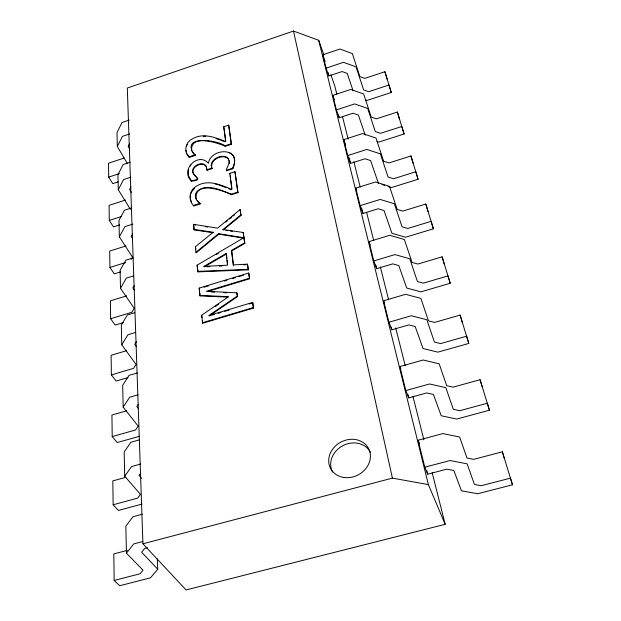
<?xml version="1.0" encoding="UTF-8"?>
<svg xmlns="http://www.w3.org/2000/svg" width="621" height="621" viewBox="0 0 621 621"><rect width="100%" height="100%" fill="white"/><g stroke="black" fill="none" stroke-linecap="round" stroke-linejoin="round"><path stroke-width="0.93" d="M190.305 198.231L190.321 195.964M229.017 160.536C230.127 164.309 225.943 167.507 226.448 170.806L232.836 168.741C235.204 163.618 235.964 154.877 229.265 152.735M229.25 163.424C230.399 149.979 206.514 157.734 212.056 168.664L207.096 170.27L206.684 168.345M188.365 169.688L188.512 175.797L191.602 181.146C206.576 179.648 187.946 176.054 194.249 168.004C196.857 164.658 203.183 162.314 206.188 166.397M208.695 163.199L208.439 162.686C212.266 146.936 242.912 147.651 232.58 168.221L232.836 168.741M190.771 193.822L191.656 191.804L194.691 188.186M186.463 146.339L187.317 144.476M127.499 163.719L117.315 146.471L122.415 136.364L129.634 133.942M129.455 143.808L128.174 146.3L129.603 148.761M130.387 209.362L118.285 189.715L123.618 179.562L130.752 177.226M130.946 186.968L129.603 189.483L131.582 192.751M131.109 259.508L132.475 257.117L119.341 236.811L124.922 226.634L132.894 224.096M132.568 233.985L131.163 236.5L132.708 238.93M126.707 295.844L110.383 300.859L110.623 318.736L131.807 312.301L134.198 308.327L120.497 288.291L126.35 278.146L133.422 275.957M134.346 285.388L132.871 287.888L134.478 290.294M126.591 350.686L111.12 355.282L111.384 374.882L133.577 368.354L136.092 364.426L121.763 344.81L127.918 334.75L135.339 332.522M136.465 341.542L134.741 344.298L136.418 346.65M126.599 410.815L111.927 415.03L112.222 436.602L135.525 429.996L138.172 426.138L123.168 407.135L129.657 397.23L138.041 394.801M138.165 404.465L136.799 406.499L138.561 408.781M125.799 477.332L112.82 480.902L113.146 504.772L137.676 498.112L140.47 494.363L124.712 476.222L131.574 466.557L140.594 464.058M140.532 473.443L139.088 475.43L141.541 478.333M127.429 550.338L113.806 553.916L114.171 580.464L140.067 573.773L143.024 570.179L126.443 553.218L133.725 543.926L142.884 541.504M189.972 166.195L190.934 165.039M157.299 558.784L157.757 569.209L150.499 577.825L119.69 585.743L114.171 580.464M240.094 209.556L240.816 214.897L222.962 229.506L223.226 230.018L241.08 215.409L240.094 209.556L217.567 228.14L193.403 224.321L194.148 229.91L213.414 232.766L213.143 232.262L193.868 229.405M225.834 222.054L227.286 220.859M229.46 219.058L231.641 217.265M233.092 216.061L234.544 214.866M243.23 238.099L218.794 234.164L196.22 252.794L195.933 252.289L218.522 233.651L243.906 237.742L244.169 238.254M195.933 252.289L195.429 246.716L213.143 232.262M249.65 278.767L249.378 278.255L206.482 291.28L236.873 292.825L237.276 296.077L208.827 315.53L252.646 302.419L253.609 308.055L202.617 323.269L201.639 315.266L228.582 296.675L199.838 295.402L199.178 288.105L248.672 273.03L248.943 273.543L249.65 278.767L207.686 291.497M215.402 306.464L218.569 304.282M209.122 316.027L237.556 296.582L236.873 292.825M222.962 229.506L243.199 232.487L244.596 242.865L231.478 250.434L233.248 264.888L247.476 264.15L248.439 269.856L197.959 271.882L197.098 265.167L243.898 237.688M216.597 254.385L218.274 253.407M203.944 266.378L226.137 253.515L226.417 254.028L204.231 266.883L203.944 266.378L227.511 265.183L226.137 253.515M233.248 264.888L233.519 265.4L231.749 250.946L244.86 243.385L243.199 232.487M323.828 54.811L318.713 40.303L293.477 31.05L127.313 88.042L142.923 543.794L186.083 589.95L445.172 524.31L432.162 472.651M129.152 120.132L122.034 122.531L117.004 132.622L117.315 146.471M353.062 90.736L347.224 73.394L342.039 71.547L328.843 75.941L326.079 68.155L322.78 54.819L339.935 49.028L352.355 53.577L359.854 76.593L364.837 78.378L384.911 71.733L391.269 92.498L367.027 100.423L365.295 99.826M326.079 68.155L343.498 62.325L356.074 66.866L363.603 89.921L368.641 91.698L389.01 85.007L391.269 92.498M124.153 158.044L108.52 163.222L108.706 177.109L112.743 183.637L118.075 181.891M192.564 152.432L195.53 155.359L189.343 157.392C183.723 152.153 185.066 142.613 191.905 139.182C202.477 132.382 215.145 137.334 225.648 141.557L223.723 126.769L228.691 125.124L231.454 144.266L225.268 146.292C217.071 142.644 189.739 133.585 191.648 151.113M130.231 162.205L123.199 164.526L117.951 174.664L118.285 189.715M365.241 135.192L358.41 115.056L353.015 113.224L339.213 117.726L336.403 109.909L332.809 95.362L350.756 89.44L363.65 93.957L371.226 117.074L376.396 118.836L397.37 112.044L404.092 134.004L378.756 142.1L376.963 141.51M108.706 177.109L119.356 173.608M186.983 153.892L189.071 156.88L195.25 154.621M194.187 154.225C180.175 134.866 217.567 139.958 225.019 145.772L231.206 143.746L228.691 125.124M336.403 109.909L354.638 103.94L367.702 108.442L375.301 131.574L380.533 133.329L401.834 126.49L404.092 134.004M208.439 162.686L208.019 162.818C197.494 151.959 179.748 170.713 191.602 181.146M206.832 169.758L211.8 168.144M125.504 200.04L109.086 205.349L109.296 220.408L113.488 226.898L119.721 224.911M191.33 180.641C206.312 179.135 187.674 175.549 193.977 167.499C196.593 164.146 202.92 161.802 205.924 165.885L207.096 170.27M226.191 170.286L232.58 168.221M234.979 171.683L237.742 192.114L231.253 194.179C220.734 190.329 206.669 182.613 196.741 191.734C194.443 194.59 195.304 198.541 197.47 201.196C203.339 205.085 198.091 204.107 193.83 205.978C188.031 200.273 189.102 189.995 196.446 186.184C207.67 178.949 220.991 184.817 231.881 189.584L229.778 173.368L234.979 171.683L237.998 192.634L231.509 194.699C222.978 190.414 193.954 180.098 196.228 199.17M131.815 207.864L124.464 210.232L118.976 220.401L119.341 236.811M378.468 183.443L370.628 160.583L365.016 158.774L350.547 163.377L347.698 155.553L343.762 139.632L362.563 133.577L375.984 138.033L383.615 161.181L388.987 162.912L410.947 155.98L418.073 179.267L391.54 187.526L388.055 186.44M109.296 220.408L121.654 216.442M347.698 155.553L366.817 149.451L380.417 153.884L388.071 177.024L393.504 178.739L415.822 171.761L418.073 179.267M126.047 245.916L109.707 251.07L109.933 267.449L114.303 273.877L120.559 271.928M133.158 257.886L125.853 260.176L120.094 270.329L120.497 288.291M355.763 188.163L375.519 181.976L389.499 186.347L397.168 209.417L402.75 211.109L425.796 204.037L433.38 228.807L405.529 237.23L391.921 233.263L384.034 210.527L378.189 208.765L362.982 213.461L360.095 205.675L355.763 188.163L356.726 190.763M109.933 267.449L125.589 262.551M360.095 205.675L380.192 199.442L394.374 203.773L402.051 226.789L407.71 228.466L431.145 221.348L433.38 228.807M204.053 287.205L208.633 285.815M224.204 281.072L226.952 280.234M232.448 278.565L235.204 277.727M238.868 276.609L243.448 275.219M134.672 312.751L127.375 314.971L121.32 325.062L121.763 344.81M368.983 241.608L389.786 235.289L404.38 239.527L412.049 262.404L417.871 264.041L442.113 256.83L450.209 283.269L420.898 291.854L406.716 288.043L398.814 265.571L392.705 263.871L376.683 268.66L373.772 260.952L368.983 241.608L370.279 245.047M123.3 322.61L115.188 325.062L110.623 318.736M373.772 260.952L394.956 254.594L409.767 258.778L417.428 281.546L423.328 283.153L448.005 275.903L450.209 283.269M211.854 315.204L214.594 314.389M218.243 313.295L220.983 312.479M224.631 311.385L229.196 310.019M249.269 304.018L252.918 302.924M202.314 322.773L253.337 307.55L253.609 308.055M137.288 372.942L129.044 375.356L122.679 385.33L123.168 407.135M383.615 300.758L405.583 294.315L420.844 298.367L428.474 320.871L434.545 322.423L460.114 315.088L468.801 343.429L437.867 352.146L423.056 348.552L415.177 326.53L408.789 324.923L391.859 329.798L388.932 322.237L383.615 300.758L384.593 303.296M128.004 377.591L116.15 381.053L111.384 374.882M388.932 322.237L411.327 315.755L426.821 319.73L434.428 342.062L440.592 343.584L466.643 336.209L468.801 343.429M139.415 436.307L117.214 442.563L112.222 436.602M139.213 439.909L130.899 442.245L124.169 452.003L124.712 476.222M399.893 366.561L423.173 360.009L439.156 363.813L446.693 385.719L453.043 387.162L480.087 379.71L489.433 410.217L456.699 419.059L441.205 415.752L433.404 394.428L426.712 392.938L408.765 397.882L405.831 390.555L399.893 366.561L400.871 369.037M405.831 390.555L429.585 383.972L445.824 387.667L453.322 409.309L459.765 410.714L487.353 403.223L489.433 410.217M142.108 504.042L118.394 510.446L113.146 504.772M142.325 514.227L132.972 516.742L125.838 526.173L126.443 553.218M418.119 440.219L442.858 433.582L459.641 437.037L467.015 458.05L473.66 459.354L502.366 451.809L512.48 484.807L477.712 493.742L461.473 490.807L453.835 470.508L446.794 469.173L427.706 474.188L424.787 467.194L418.119 440.219L419.579 443.782M424.787 467.194L450.07 460.534L467.139 463.84L474.436 484.465L481.19 485.715L510.509 478.147L512.48 484.807M142.923 543.794L392.418 478.123L428.389 484.628L445.172 524.31M147.433 547.706L144.701 548.428L141.635 552.248L157.757 569.209M243.944 264.856L245.846 264.756M207.057 266.735L209.882 266.595M219.306 266.122L222.132 265.974M203.292 136.302L205.737 136.201M197.664 271.385L248.175 269.343L248.439 269.856M199.838 295.402L200.133 295.899L227.907 297.133M211.52 292.017L214.369 292.165M223.863 292.646L226.712 292.794M225.99 230.43L227.829 230.701M230.585 231.105L232.425 231.377M193.403 224.321L195.545 225.12M205.768 226.735L207.624 227.03M215.076 183.894L218.375 184.856M381.954 184.538L384.57 185.353M216.108 138.599L220.3 139.981M219.197 185.097L226.254 187.674M221.099 140.284L225.097 141.774M228.776 188.714L231.299 189.754M200.327 203.913L197.199 200.692M228.342 158.642C222.186 153.542 209.075 159.799 212.056 168.664M201.639 315.266L202.104 317.634M199.178 288.105L199.636 290.426M197.098 265.167L197.959 271.882M195.429 246.716L195.887 249.075M237.276 296.077L237.556 296.582M193.83 205.978L193.558 205.473L200.024 203.152M218.522 233.651L218.794 234.164M231.478 250.434L231.749 250.946M197.61 178.336L197.905 179.104M189.071 156.88L189.343 157.392M195.266 154.854L195.53 155.359M244.596 242.865L244.86 243.385M231.253 194.179L231.509 194.699M240.816 214.897L241.08 215.409M237.742 192.114L237.998 192.634M229.778 173.368L230.034 173.88M225.019 145.772L225.268 146.292M231.206 143.746L231.454 144.266M223.723 126.769L224.453 130.984M191.625 202.656L190.453 198.968M343.762 139.632L345.649 144.84M332.809 95.362L334.362 99.702M330.853 74.761L334.688 85.636L336.815 94.089M322.78 54.819L325.218 61.727M410.947 155.98L413.206 163.486M397.37 112.044L399.629 119.558M384.911 71.733L387.162 79.209M460.114 315.088L462.296 322.369M442.113 256.83L444.333 264.236M425.796 204.037L428.04 211.513M502.366 451.809L504.384 458.593M480.087 379.71L482.199 386.798M342.497 116.632L348.171 139.182M353.854 161.724L360.242 187.084M366.631 212.452L373.726 240.63M380.347 266.929L388.63 299.811M395.724 327.989L405.195 365.559M412.996 396.563L423.879 439.769M327.958 72.385L328.843 75.941M338.538 114.994L339.213 117.726M349.149 157.757L350.547 163.377M361.608 207.934L362.982 213.461M375.767 264.981L376.683 268.66M391.168 327.003L391.859 329.798M407.85 394.211L408.765 397.882M426.782 470.485L427.706 474.188M318.713 40.303L428.389 484.628M293.477 31.05L392.418 478.123M186.005 150.383L186.409 152.393M247.476 264.15L248.175 269.343M248.672 273.03L249.378 278.255M252.646 302.419L253.337 307.55M224.693 132.832L225.772 141.153M230.275 175.79L230.647 178.654M230.896 180.564L231.889 188.194M226.518 254.92L226.944 258.515M227.154 260.308L227.573 263.894M193.682 224.825L194.148 229.91M199.884 293.166L200.133 295.899M202.361 320.452L202.617 323.269M332.499 471.968A21.355 18.506 -27.8 0 1 343.103 445.544A21.355 18.506 -27.8 0 1 370.551 452.569M343.755 477.448A21.471 18.545 -27.8 0 0 369.813 451.661A21.471 18.545 -27.8 0 0 335.099 446.328A21.471 18.545 -27.8 0 0 343.755 477.448"/></g></svg>
